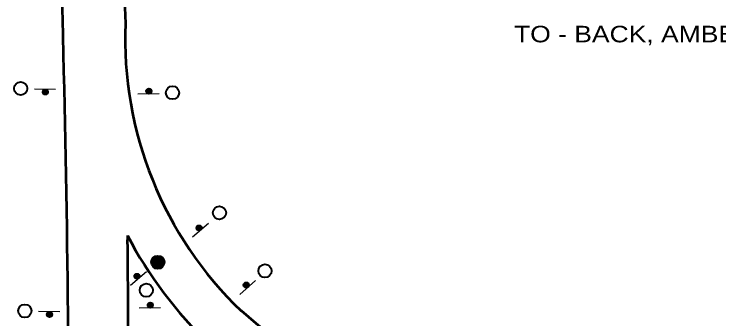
# Model space of a CAD drawing. Extents: x 354 to 1034, y -85 to 443.
# Drawn here: x 719.5 to 806, y 158 to 195.4 of the extents above; entities that cross this region are included whole.
import ezdxf

# ---------------------------------------------------------------- set-up
doc = ezdxf.new("R2010")
doc.units = 0
doc.header["$LTSCALE"] = 0.8
doc.layers.add('1', color=7, linetype='Continuous', lineweight=40)
doc.layers.add('4', color=7, linetype='Continuous', lineweight=25)

msp = doc.modelspace()

# ---------------------------------------------------------------- linework, layer by layer
at = {"layer": '1'}
for centre, radius in [((720.331, 186.2343), 0.81), ((723.3635, 185.8), 0.3159), ((723.347, 185.7841), 0.2835), ((723.3717, 185.808), 0.2917), ((723.3716, 185.7999), 0.2754), ((723.3635, 185.8), 0.2511), ((723.3635, 185.8), 0.2349), ((736.0702, 185.902), 0.3159), ((736.0537, 185.9179), 0.2835), ((736.0784, 185.894), 0.2917), ((736.0783, 185.9021), 0.2754), ((736.0702, 185.902), 0.2511), ((736.0702, 185.902), 0.2349), ((736.0783, 185.9021), 0.2268), ((736.0783, 185.9021), 0.2106), ((736.0782, 185.9102), 0.1946), ((736.078, 185.9183), 0.1782), ((736.078, 185.9183), 0.162), ((736.0777, 185.9345), 0.1458), ((736.0854, 185.959), 0.1218), ((736.0937, 185.951), 0.1296), ((736.0945, 185.9024), 0.1296), ((736.0934, 185.9672), 0.0972), ((736.0932, 185.9753), 0.0814), ((736.0931, 185.9834), 0.0648), ((736.0928, 185.9996), 0.0486), ((736.0925, 186.0158), 0.0324), ((736.0922, 186.032), 0.0162), ((738.9675, 185.7261), 0.81), ((723.3716, 185.7999), 0.2268), ((723.3716, 185.7999), 0.2106), ((723.3714, 185.7918), 0.1946), ((723.3713, 185.7837), 0.1782), ((723.3713, 185.7837), 0.162), ((723.371, 185.7675), 0.1458), ((723.2495, 185.7696), 0.0081), ((723.3787, 185.743), 0.1218), ((723.3869, 185.751), 0.1296), ((723.3878, 185.7996), 0.1296), ((723.3866, 185.7348), 0.0972), ((723.3797, 185.7997), 0.0891), ((723.3865, 185.7267), 0.0814), ((723.3864, 185.7186), 0.0648), ((723.3861, 185.7024), 0.0486), ((723.3858, 185.6862), 0.0324), ((723.3855, 185.67), 0.0162), ((735.9563, 185.9324), 0.0081), ((736.0864, 185.9023), 0.0891), ((744.7279, 170.9862), 0.81), ((742.2351, 169.1424), 0.3159), ((742.2122, 169.144), 0.2835), ((742.2465, 169.1416), 0.2917), ((742.2412, 169.1477), 0.2754), ((742.2351, 169.1424), 0.2511), ((742.2351, 169.1424), 0.2349), ((742.2412, 169.1477), 0.2268), ((742.2412, 169.1477), 0.2106), ((742.2359, 169.1538), 0.1946), ((742.2306, 169.1599), 0.1782), ((742.2306, 169.1599), 0.162), ((742.2199, 169.1722), 0.1458), ((742.2101, 169.1958), 0.1218), ((742.2215, 169.195), 0.1296), ((742.2109, 169.2072), 0.0972), ((742.1282, 169.0924), 0.0081), ((742.2534, 169.1583), 0.1296), ((742.2056, 169.2134), 0.0814), ((742.2003, 169.2195), 0.0648), ((742.1897, 169.2317), 0.0486), ((742.179, 169.2439), 0.0324), ((742.1684, 169.2561), 0.0162), ((742.2473, 169.153), 0.0891), ((737.1671, 164.9295), 0.81), ((737.1561, 164.9651), 0.7107), ((737.1456, 164.944), 0.6565), ((737.1562, 164.9122), 0.5848), ((737.1456, 164.9758), 0.4872), ((737.2726, 164.8169), 0.5345), ((737.1244, 164.9122), 0.3602), ((737.2091, 164.8487), 0.4347), ((737.1667, 165.124), 0.3193), ((737.1455, 164.9652), 0.2965), ((736.8067, 164.7428), 0.3269), ((737.0926, 164.7004), 0.519), ((737.3574, 164.7322), 0.4801), ((737.1668, 164.9652), 0.1708), ((737.1667, 164.944), 0.0424), ((750.3189, 163.8704), 0.81), ((734.611, 163.2126), 0.3159), ((734.5882, 163.2142), 0.2835), ((734.6225, 163.2118), 0.2917), ((734.6171, 163.2179), 0.2754), ((734.611, 163.2126), 0.2511), ((734.611, 163.2126), 0.2349), ((734.6171, 163.2179), 0.2268), ((734.6171, 163.2179), 0.2106), ((734.6118, 163.224), 0.1946), ((734.6065, 163.2301), 0.1782), ((734.6065, 163.2301), 0.162), ((734.5959, 163.2424), 0.1458), ((734.5861, 163.266), 0.1218), ((734.5975, 163.2652), 0.1296), ((734.5869, 163.2774), 0.0972), ((734.5042, 163.1626), 0.0081), ((734.6294, 163.2285), 0.1296), ((734.5815, 163.2835), 0.0814), ((734.5762, 163.2897), 0.0648), ((734.5656, 163.3019), 0.0486), ((734.555, 163.3141), 0.0324), ((734.5443, 163.3263), 0.0162), ((734.6233, 163.2232), 0.0891), ((735.7485, 161.4986), 0.81), ((748.0162, 162.14), 0.3159), ((747.9933, 162.1416), 0.2835), ((748.0276, 162.1392), 0.2917), ((748.0223, 162.1454), 0.2754), ((748.0162, 162.14), 0.2511), ((748.0162, 162.14), 0.2349), ((748.0223, 162.1454), 0.2268), ((748.0223, 162.1454), 0.2106), ((748.017, 162.1515), 0.1946), ((748.0116, 162.1576), 0.1782), ((748.0116, 162.1576), 0.162), ((748.001, 162.1698), 0.1458), ((747.9912, 162.1935), 0.1218), ((748.0026, 162.1927), 0.1296), ((747.992, 162.2049), 0.0972), ((747.9093, 162.0901), 0.0081), ((748.0345, 162.156), 0.1296), ((747.9867, 162.211), 0.0814), ((747.9814, 162.2171), 0.0648), ((747.9707, 162.2293), 0.0486), ((747.9601, 162.2416), 0.0324), ((747.9495, 162.2538), 0.0162), ((748.0284, 162.1507), 0.0891), ((720.8393, 158.9572), 0.81), ((736.2368, 159.6796), 0.3159), ((736.2203, 159.6955), 0.2835), ((736.245, 159.6717), 0.2917), ((736.2449, 159.6798), 0.2754), ((736.2368, 159.6796), 0.2511), ((736.2368, 159.6796), 0.2349), ((736.2449, 159.6798), 0.2268), ((736.2449, 159.6798), 0.2106), ((736.2447, 159.6879), 0.1946), ((736.2446, 159.696), 0.1782), ((736.2446, 159.696), 0.162), ((736.2443, 159.7122), 0.1458), ((736.1228, 159.71), 0.0081), ((736.252, 159.7366), 0.1218), ((736.2602, 159.7286), 0.1296), ((736.2611, 159.68), 0.1296), ((736.2599, 159.7448), 0.0972), ((736.253, 159.6799), 0.0891), ((736.2598, 159.7529), 0.0814), ((736.2597, 159.761), 0.0648), ((736.2594, 159.7772), 0.0486), ((736.2591, 159.7934), 0.0324), ((736.2588, 159.8096), 0.0162), ((723.8717, 158.5229), 0.3159), ((723.8553, 158.507), 0.2835), ((723.88, 158.5309), 0.2917), ((723.8798, 158.5228), 0.2754), ((723.8717, 158.5229), 0.2511), ((723.8717, 158.5229), 0.2349), ((723.8798, 158.5228), 0.2268), ((723.8798, 158.5228), 0.2106), ((723.8797, 158.5147), 0.1946), ((723.8796, 158.5066), 0.1782), ((723.8796, 158.5066), 0.162), ((723.8793, 158.4904), 0.1458), ((723.7578, 158.4925), 0.0081), ((723.887, 158.466), 0.1218), ((723.8952, 158.4739), 0.1296), ((723.896, 158.5225), 0.1296), ((723.8949, 158.4577), 0.0972), ((723.8879, 158.5226), 0.0891), ((723.8948, 158.4496), 0.0814), ((723.8946, 158.4415), 0.0648), ((723.8943, 158.4253), 0.0486), ((723.8941, 158.4091), 0.0324), ((723.8938, 158.3929), 0.0162)]:
    msp.add_circle(centre, radius, dxfattribs=at)
at = {"layer": '1', "lineweight": 53}
for centre, radius, start, end in [((1786.4865, 235.33), 1054.1025, 178.82928, 182.23643), ((-1518.816, 135.1904), 2245.0901, 358.26332, 1.73668), ((779.3504, 192.3403), 46.2007, 177.69851, 226.22678), ((748.3392, 169.0018), 14.9355, 182.96106, 185.00425), ((779.3504, 192.3403), 51.8707, 207.69798, 226.22678), ((-1518.816, 146.0988), 2252.3801, 359.62402, 0.54947)]:
    msp.add_arc(centre, radius, start, end, dxfattribs=at)
msp.add_ellipse((794.3753, 202.3205), major_axis=(-66.8542, 9.6148), ratio=0.914497, start_param=0.9311997, end_param=3.1747556, dxfattribs=at)
at = {"layer": '4'}
for p, q in [((724.6086, 186.1185), (722.0167, 186.1637)), ((737.3153, 185.5834), (734.7234, 185.5383)), ((743.3937, 169.6987), (741.4372, 167.9981)), ((735.7696, 163.7688), (733.8131, 162.0683)), ((749.1747, 162.6963), (747.2183, 160.9957)), ((737.4818, 159.361), (734.8898, 159.3158)), ((725.1168, 158.8415), (722.5249, 158.8867))]:
    msp.add_line(p, q, dxfattribs=at)
for centre in [(723.3554, 185.8002), (736.0621, 185.9019), (742.229, 169.1371), (734.6049, 163.2073), (748.01, 162.1347), (736.2287, 159.6795), (723.8636, 158.5231)]:
    msp.add_circle(centre, 0.3321, dxfattribs=at)

# ---------------------------------------------------------------- texts
at = {"layer": '1', "width": 1.2}
msp.add_text('TO - BACK, AMBERS.', height=2.025, dxfattribs=at).set_placement((780.8892, 191.901))

doc.saveas('drawing.dxf')
